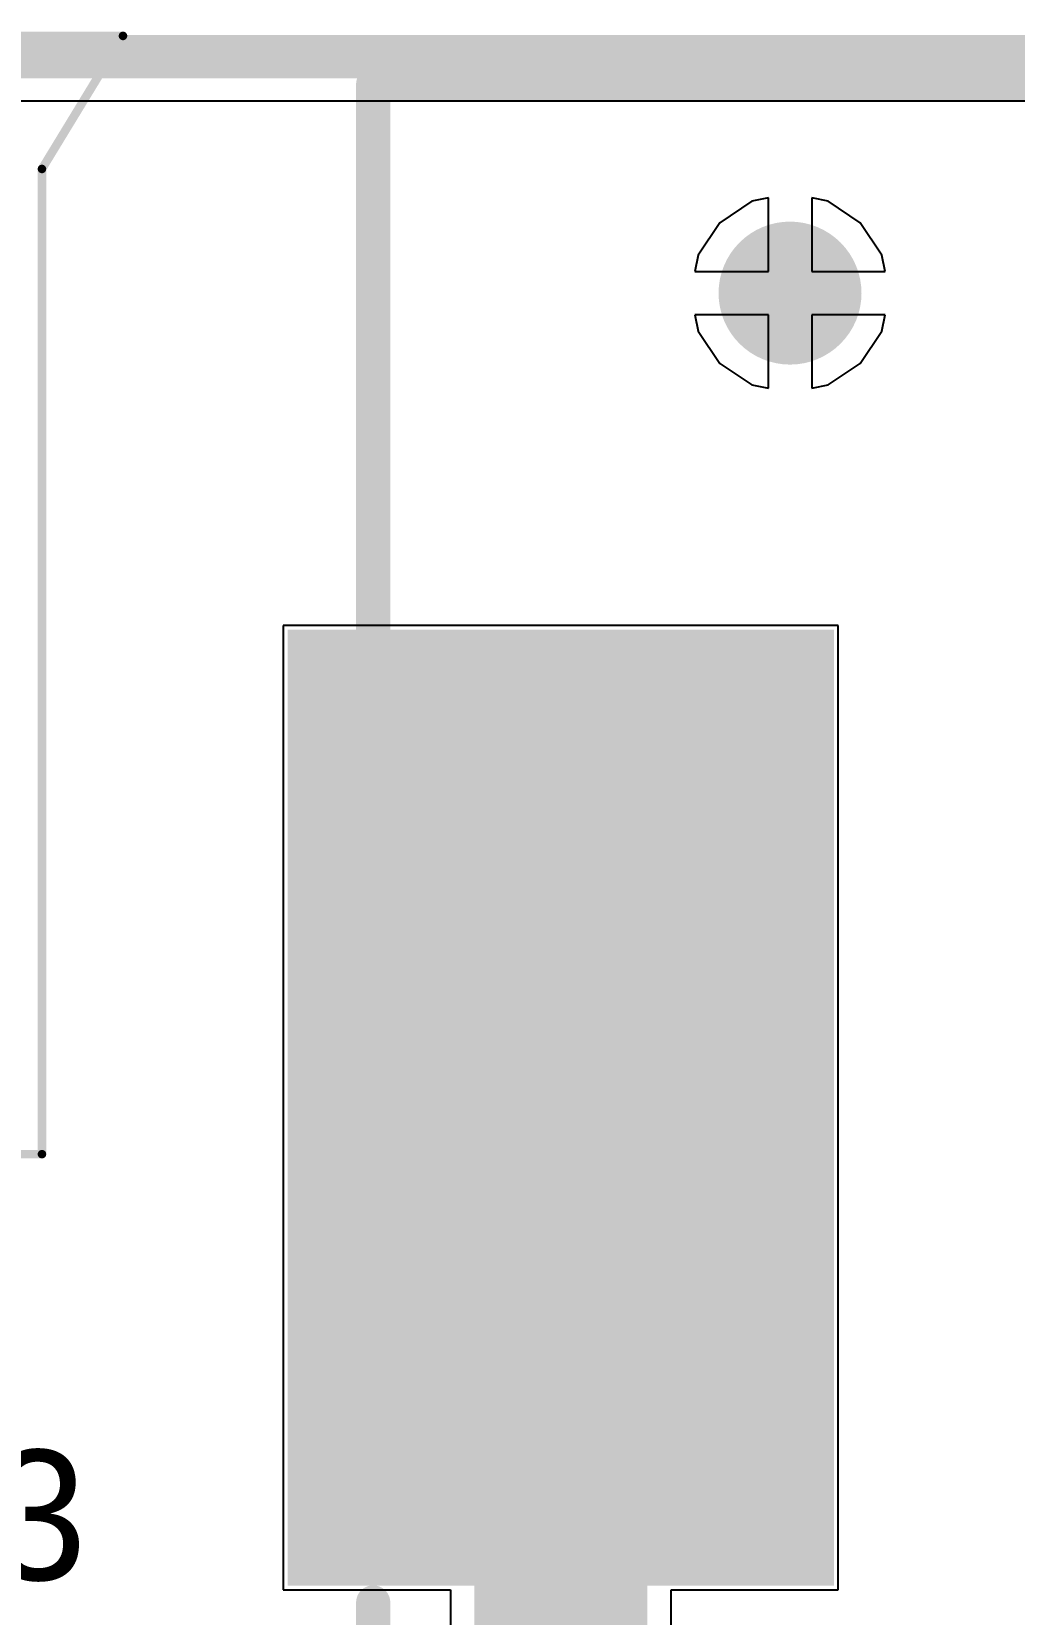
# Model space of a CAD drawing. Header units: millimetres. Extents: x 3.76 to 6.92, y 1.08 to 2.74.
# Drawn here: x 6.0539 to 6.2808, y 2.3751 to 2.7403 of the extents above; entities that cross this region are included whole.
import ezdxf

# ---------------------------------------------------------------- set-up
doc = ezdxf.new("R2010")
doc.units = ezdxf.units.MM
doc.header["$MEASUREMENT"] = 0
for name, color, linetype in [('BottomLayer', 5, 'Continuous'), ('BottomSolder', 6, 'Continuous'), ('KeepOutLayer', 6, 'Continuous'), ('Mechanical15', 56, 'Continuous'), ('MultiLayer', 9, 'Continuous'), ('TopLayer', 1, 'Continuous'), ('TopOverlay', 2, 'Continuous'), ('TopPaste', 8, 'Continuous'), ('TopSolder', 216, 'Continuous'), ('ViaHoleLayer', 16, 'Continuous')]:
    doc.layers.add(name, color=color, linetype=linetype)

# ---------------------------------------------------------------- blocks, each defined once
blk = doc.blocks.new('AMPHENOL_10118194_0001LF_2')
at = {"layer": 'Mechanical15', "const_width": 0.00197}
for points in [[(-0.16732, 0.14272), (-0.16732, -0.08465)], [(0.16732, 0.14272), (-0.16732, 0.14272)], [(-0.16732, -0.08465), (-0.18602, -0.11535)], [(0.18602, -0.11535), (-0.18602, -0.11535)]]:
    blk.add_lwpolyline(points, dxfattribs=at)
at = {"layer": 'Mechanical15', "const_width": 0.000984}
for points in [[(-0.16781, 0.14272, 1), (-0.16683, 0.14272, 1)], [(-0.16781, 0.14272, 1), (-0.16683, 0.14272, 1)], [(-0.16781, -0.08465, 1), (-0.16683, -0.08465, 1)], [(-0.16781, -0.08465, 1), (-0.16683, -0.08465, 1)], [(-0.18652, -0.11535, 1), (-0.18553, -0.11535, 1)], [(-0.18652, -0.11535, 1), (-0.18553, -0.11535, 1)]]:
    blk.add_lwpolyline(points, format="xyb", close=True, dxfattribs=at)
blk = doc.blocks.new('L_SMD_M_12_10_46')
at = {"layer": 'TopLayer'}
blk.add_solid([(-0.1063, -0.25197), (0.1063, -0.25197), (-0.1063, -0.13386), (0.1063, -0.13386)], dxfattribs=at)
at = {"layer": 'TopOverlay', "const_width": 0.00787}
for points in [[(-0.23622, -0.23622), (-0.23622, 0.23622)], [(-0.11024, -0.23622), (-0.23622, -0.23622)], [(0.23622, -0.23622), (0.11417, -0.23622)]]:
    blk.add_lwpolyline(points, dxfattribs=at)
at = {"layer": 'TopOverlay', "const_width": 0.00394}
for points in [[(-0.23819, -0.23622, 1), (-0.23425, -0.23622, 1)], [(-0.23819, -0.23622, 1), (-0.23425, -0.23622, 1)], [(-0.1122, -0.23622, 1), (-0.10827, -0.23622, 1)], [(0.1122, -0.23622, 1), (0.11614, -0.23622, 1)]]:
    blk.add_lwpolyline(points, format="xyb", close=True, dxfattribs=at)
at = {"layer": 'TopPaste'}
blk.add_solid([(-0.1063, -0.25197), (0.1063, -0.25197), (-0.1063, -0.13386), (0.1063, -0.13386)], dxfattribs=at)
at = {"layer": 'TopSolder'}
blk.add_solid([(-0.1103, -0.25597), (0.1103, -0.25597), (-0.1103, -0.12986), (0.1103, -0.12986)], dxfattribs=at)

msp = doc.modelspace()

# ---------------------------------------------------------------- linework, layer by layer
at = {"layer": 'BottomLayer'}
for p, q in [((5.684, 2.72435), (6.90241, 2.72435)), ((6.22022, 2.70119), (6.21278, 2.69622)), ((6.224, 2.70195), (6.22022, 2.70119)), ((6.224, 2.685), (6.224, 2.70195)), ((6.23778, 2.70119), (6.234, 2.70195)), ((6.234, 2.70195), (6.234, 2.685)), ((6.24522, 2.69622), (6.23778, 2.70119)), ((6.21278, 2.69622), (6.20781, 2.68878)), ((6.25019, 2.68878), (6.24522, 2.69622)), ((6.20781, 2.68878), (6.20705, 2.685)), ((6.25095, 2.685), (6.25019, 2.68878)), ((6.20705, 2.685), (6.224, 2.685)), ((6.234, 2.685), (6.25095, 2.685)), ((6.224, 2.675), (6.20705, 2.675)), ((6.20705, 2.675), (6.20781, 2.67122)), ((6.224, 2.65805), (6.224, 2.675)), ((6.25095, 2.675), (6.234, 2.675)), ((6.234, 2.675), (6.234, 2.65805)), ((6.25019, 2.67122), (6.25095, 2.675)), ((6.20781, 2.67122), (6.21278, 2.66378)), ((6.24522, 2.66378), (6.25019, 2.67122)), ((6.21278, 2.66378), (6.22022, 2.65881)), ((6.23778, 2.65881), (6.24522, 2.66378)), ((6.22022, 2.65881), (6.224, 2.65805)), ((6.234, 2.65805), (6.23778, 2.65881))]:
    msp.add_line(p, q, dxfattribs=at)
at = {"layer": 'BottomLayer', "const_width": 0.0125}
msp.add_lwpolyline([(6.22275, 2.68, 1), (6.23525, 2.68, 1)], format="xyb", close=True, dxfattribs=at)
at = {"layer": 'BottomSolder', "const_width": 0.0165}
msp.add_lwpolyline([(6.22075, 2.68, 1), (6.23725, 2.68, 1)], format="xyb", close=True, dxfattribs=at)
at = {"layer": 'KeepOutLayer', "const_width": 0.01}
msp.add_lwpolyline([(3.763, 2.73454), (6.91261, 2.73454)], dxfattribs=at)
at = {"layer": 'MultiLayer', "const_width": 0.0125}
msp.add_lwpolyline([(6.22275, 2.68, 1), (6.23525, 2.68, 1)], format="xyb", close=True, dxfattribs=at)
at = {"layer": 'TopLayer'}
for p, q in [((5.684, 2.72435), (6.90241, 2.72435)), ((6.22022, 2.70119), (6.21278, 2.69622)), ((6.224, 2.70195), (6.22022, 2.70119)), ((6.224, 2.685), (6.224, 2.70195)), ((6.23778, 2.70119), (6.234, 2.70195)), ((6.234, 2.70195), (6.234, 2.685)), ((6.24522, 2.69622), (6.23778, 2.70119)), ((6.21278, 2.69622), (6.20781, 2.68878)), ((6.25019, 2.68878), (6.24522, 2.69622)), ((6.20781, 2.68878), (6.20705, 2.685)), ((6.25095, 2.685), (6.25019, 2.68878)), ((6.20705, 2.685), (6.224, 2.685)), ((6.234, 2.685), (6.25095, 2.685)), ((6.224, 2.675), (6.20705, 2.675)), ((6.20705, 2.675), (6.20781, 2.67122)), ((6.224, 2.65805), (6.224, 2.675)), ((6.25095, 2.675), (6.234, 2.675)), ((6.234, 2.675), (6.234, 2.65805)), ((6.25019, 2.67122), (6.25095, 2.675)), ((6.20781, 2.67122), (6.21278, 2.66378)), ((6.24522, 2.66378), (6.25019, 2.67122)), ((6.21278, 2.66378), (6.22022, 2.65881)), ((6.23778, 2.65881), (6.24522, 2.66378)), ((6.22022, 2.65881), (6.224, 2.65805)), ((6.234, 2.65805), (6.23778, 2.65881)), ((6.24014, 2.6033), (6.11203, 2.6033)), ((6.11203, 2.6033), (6.11203, 2.3807)), ((6.24014, 2.3807), (6.24014, 2.6033)), ((6.11203, 2.3807), (6.1506, 2.3807)), ((6.1506, 2.3807), (6.1506, 2.35264)), ((6.20158, 2.34209), (6.20158, 2.3807)), ((6.20158, 2.3807), (6.24014, 2.3807))]:
    msp.add_line(p, q, dxfattribs=at)
for points, const_width in [([(6.22275, 2.68, 1), (6.23525, 2.68, 1)], 0.0125), ([(6.16609, 2.492, 1), (6.18609, 2.492, 1)], 0.02)]:
    msp.add_lwpolyline(points, format="xyb", close=True, dxfattribs=dict(at, const_width=const_width))
at = {"layer": 'TopLayer', "const_width": 0.04}
msp.add_lwpolyline([(6.17609, 2.34209), (6.17609, 2.492)], dxfattribs=at)
at = {"layer": 'TopSolder', "const_width": 0.0165}
msp.add_lwpolyline([(6.22075, 2.68, 1), (6.23725, 2.68, 1)], format="xyb", close=True, dxfattribs=at)
at = {"layer": 'ViaHoleLayer', "const_width": 0.0075}
msp.add_lwpolyline([(6.22525, 2.68, 1), (6.23275, 2.68, 1)], format="xyb", close=True, dxfattribs=at)

# ---------------------------------------------------------------- block references
for name, p, rotation in [('AMPHENOL_10118194_0001LF_2', (5.889, 2.624), 180), ('L_SMD_M_12_10_46', (6.369, 2.492), 270)]:
    msp.add_blockref(name, p, dxfattribs=dict(rotation=rotation))

# ---------------------------------------------------------------- texts
at = {"layer": 'TopOverlay'}
msp.add_text('DIO3', height=0.03, dxfattribs=at).set_placement((5.973, 2.383))

doc.saveas('drawing.dxf')
